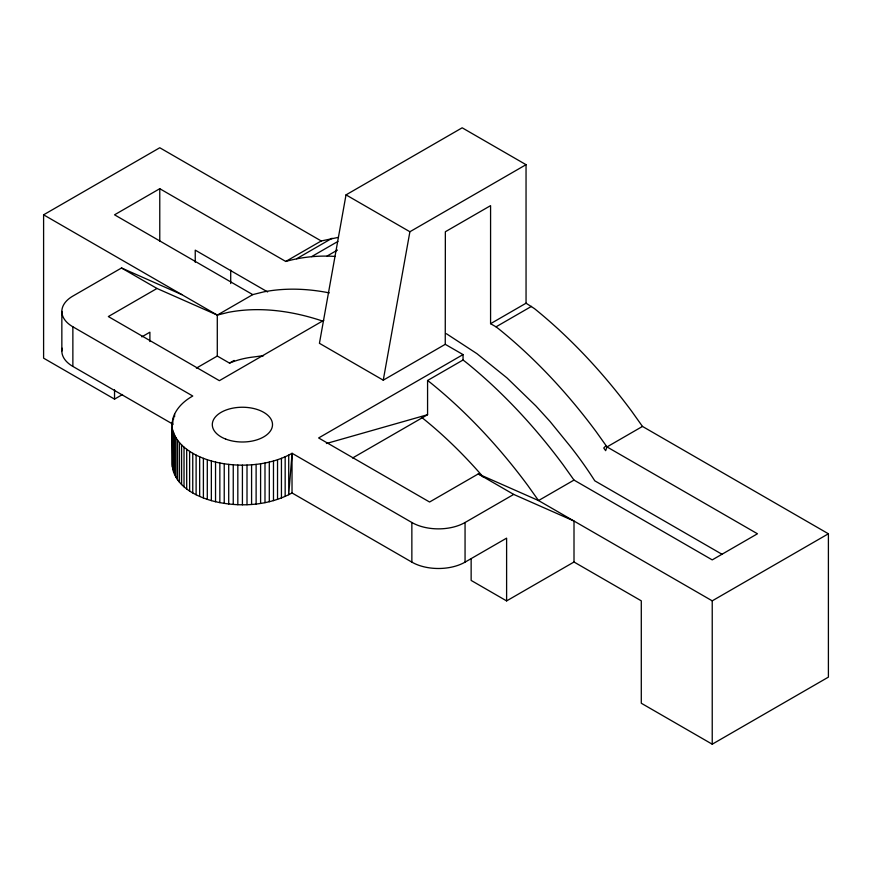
<?xml version="1.0" encoding="UTF-8"?>
<svg xmlns="http://www.w3.org/2000/svg" width="872" height="872" viewBox="0 0 872 872"><rect width="100%" height="100%" fill="white"/><g stroke="black" fill="none" stroke-linecap="round" stroke-linejoin="round"><path stroke-width="1.31" d="M181.823 294.616L121.524 267.987L72.867 296.077A37.627 21.724 0 0 0 72.867 326.793L192.777 396.03C182.281 401.807 172.307 411.911 172.187 424.62L172.187 464.253C173.463 486.064 196.909 497.204 215.537 501.716C240.934 507.417 268.925 505.607 292.022 492.953L411.857 562.124A37.605 21.713 0 0 0 465.059 562.135L506.61 538.144L506.61 600.906L471.142 580.425L471.142 559.061M172.34 466.902L172.187 424.62M172.34 424.61L172.34 421.972M172.787 469.539L172.34 427.269M172.787 424.61L172.787 419.323M173.539 472.166L173.539 432.534L172.787 429.907M173.539 419.356L173.539 416.707M174.574 474.75L174.574 435.117L173.539 432.534M174.574 416.772L174.574 414.124M175.915 477.289L175.915 437.657L174.574 435.117M177.528 479.764L177.528 440.142L175.915 437.657M179.425 482.183L179.425 442.551L177.528 440.142M181.594 484.527L181.594 444.894L179.425 442.551M184.025 486.772L184.025 447.151L181.594 444.894M186.695 488.93L186.695 449.309L184.025 447.151M189.616 490.99L189.616 451.358L186.695 449.309M192.756 492.92L192.756 453.287L189.616 451.358M196.113 494.74L196.113 455.108L192.756 453.287M199.666 496.419L199.666 456.786L196.113 455.108M203.394 497.967L203.394 458.334L199.666 456.786M207.296 499.362L207.296 459.74L203.394 458.334M211.351 500.615L211.351 460.983L207.296 459.74M215.537 501.716L215.537 462.084L211.351 460.983M219.842 502.643L219.842 463.01L215.537 462.084M224.235 503.417L224.235 463.784L219.842 463.01M228.715 504.016L228.715 464.384L224.235 463.784M233.249 504.452L233.249 464.82L228.715 464.384M237.827 504.714L237.827 465.081L233.249 464.82M242.416 504.801L242.416 465.168C259.551 465.07 277.034 461.779 292.076 453.287L411.857 522.502A37.605 21.713 0 0 0 465.059 522.502L513.706 494.413L574.005 521.042L574.005 562.004L641.291 600.841L641.291 703.246L712.228 744.198L828.4 677.13L828.4 533.773L642.479 426.43L631.633 411.192A381.249 220.115 60 0 0 534.449 308.612L526.056 303.205L490.576 323.697L490.576 205.639L445.352 231.745L445.254 344.32L383.255 380.181L319.435 343.306L346.021 194.87L462.171 127.803L526.045 164.677L526.056 303.205M247.005 504.714L247.005 465.081M251.583 504.452L251.583 464.82M256.117 504.016L256.117 464.384M260.597 503.417L260.597 463.784M264.99 502.643L264.99 463.021M269.295 501.716L269.295 462.084M273.481 500.615L273.481 460.983M277.525 499.362L277.536 459.74M281.438 497.967L281.438 458.334M285.166 496.419L285.166 456.786M288.719 455.108L288.719 494.74L292.076 453.287M292.022 492.953L292.022 453.985M411.857 562.124L411.857 522.502M352.593 457.985L427.574 414.701L427.574 380.486L463.043 360.005L463.043 354.588L445.254 344.32M465.059 562.135L465.059 522.502M383.255 380.181L409.895 231.745L526.045 164.677M642.479 426.43L606.999 446.922L605.648 450.682L603.751 448.012L605.604 446.115L757.463 533.773L712.228 559.889L574.005 480.08L563.159 464.841A381.249 220.115 60 0 0 465.975 362.251L463.043 360.005M122.549 394.504L114.537 399.125L43.6 358.163L43.6 214.817L159.772 147.75L321.234 240.966L338.336 237.38M335.175 256.444C318.585 255.322 301.767 256.946 285.754 261.458L159.772 188.701L114.537 214.817L252.76 294.616L263.617 291.902A381.249 220.115 60 0 1 329.311 292.894M322.858 321.158A381.249 220.115 60 0 0 228.148 312.383L217.292 315.097L156.993 288.469L108.335 316.558L219.384 380.672L323.719 320.351M141.82 336.865L149.897 332.199L149.897 341.541M285.754 261.458L321.234 240.966M296.611 258.744L332.09 238.252M311.587 256.63L337.911 241.435M43.6 214.817L217.292 315.097L252.76 294.616M327.142 256.008L337.442 250.068M196.374 368.126L217.292 356.048L229.51 363.112A247.441 142.855 60 0 1 254.253 356.91L260.859 355.983A331.077 191.153 60 0 1 263.529 355.776M229.51 363.112L234.088 360.463M490.576 323.697L496.037 326.837L531.517 306.355M463.043 354.588L318.629 437.962L429.58 502.021L478.238 473.943L538.536 500.561L712.228 600.841L828.4 533.773M574.005 480.08L538.536 500.561L527.691 485.323A381.249 220.115 60 0 0 430.506 382.732L427.574 380.486M506.61 600.906L574.005 562.004M326.401 443.51L427.574 414.701M237.827 465.081L242.416 465.168M346.021 194.87L409.895 231.745M267.628 291.935L195.241 250.144L195.241 262.265M721.983 554.254L594.791 480.821A247.441 142.855 60 0 0 570.048 446.05L549.938 421.361L535.964 406.014L506.97 377.903L476.93 353.661L446.377 333.704M121.524 267.987L156.993 288.469M478.238 473.943L513.706 494.413M62.174 348.233A37.627 21.724 0 0 0 72.867 366.425L172.798 424.119M496.037 326.837L498.969 329.093A381.249 220.115 60 0 1 596.154 431.684L606.999 446.922M712.228 600.841L712.228 744.198M230.709 270.08L230.709 283.553M217.292 315.097L217.292 356.048M159.772 188.701L159.772 241.446M114.537 389.697L114.537 399.125M72.867 326.793L72.867 366.425M61.847 311.435L61.847 351.067M421.438 417.187A331.077 191.153 60 0 1 483.175 476.984M225.695 439.074A30.095 17.375 0 0 0 272.445 425.754A30.095 17.375 0 0 0 229.107 409.033A30.095 17.375 0 0 0 225.695 439.074"/></g></svg>
